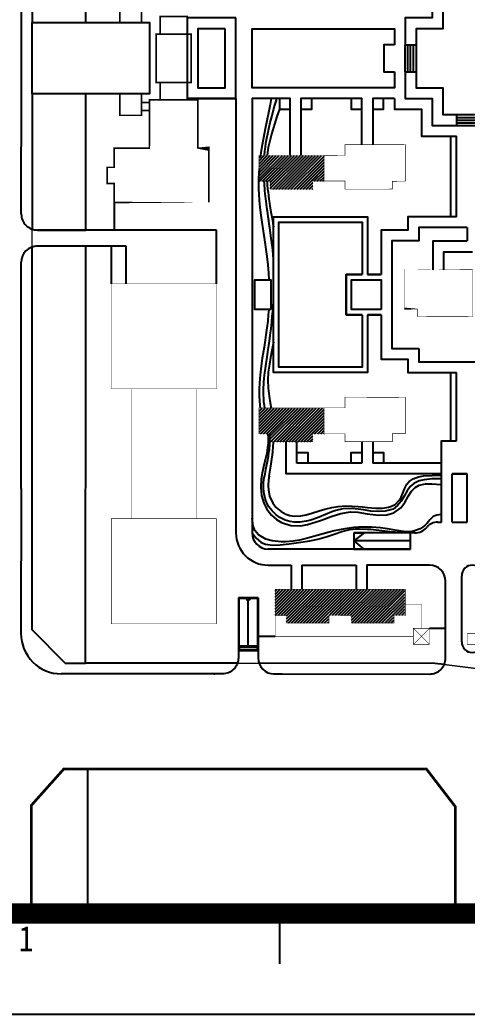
# Model space of a CAD drawing. Extents: x 164940 to 3842273, y 640355 to 1124023.
# Drawn here: x 3540476 to 3543803, y 1078630 to 1086030 of the extents above; entities that cross this region are included whole.
import ezdxf
from ezdxf.enums import TextEntityAlignment as Align

# ---------------------------------------------------------------- set-up
doc = ezdxf.new("R2010")
doc.units = 0
doc.header["$LTSCALE"] = 1000
doc.header["$MEASUREMENT"] = 0
doc.linetypes.add('238400', pattern=[0.8, 0.5, -0.3])
doc.linetypes.add('ACAD_ISO04W100', pattern=[30.5, 24, -3, 0.5, -3])
doc.layers.add('-家具', color=33, linetype='Continuous', lineweight=9)
for name, color, linetype in [('HACTH', 8, 'Continuous'), ('l-123', 7, 'Continuous'), ('ROAD', 4, 'Continuous'), ('T-房间', 7, 'Continuous'), ('TK', 6, 'Continuous'), ('商业建筑', 7, 'Continuous'), ('地裂缝坐标戳', 130, 'Continuous'), ('红线', 1, 'Continuous'), ('道牙', 3, 'Continuous')]:
    doc.layers.add(name, color=color, linetype=linetype)
doc.styles.add('TKZ1', font='SIMHEI.TTF', dxfattribs={"width": 0.7})
pattern_1 = [(45, (3242744.204950543, 1110713.440963314), (-11.22532015133644, 11.22532015133644), [])]

# ---------------------------------------------------------------- blocks, each defined once
blk = doc.blocks.new('图框')
for p, q in [((-134670.9793015235, -504211.2319678301), (-134670.9793015235, -503711.2319678301)), ((-142208.4793015235, -504711.2319678301), (-58108.4793015235, -504711.2319678301))]:
    blk.add_line(p, q)
at = {"const_width": 200}
blk.add_lwpolyline([(-59108.4793015235, -446311.2319678301), (-139708.4793015235, -446311.2319678301), (-139708.4793015235, -503711.2319678301), (-59108.4793015235, -503711.2319678301)], close=True, dxfattribs=at)
at = {"style": 'TKZ1', "width": 0.85}
blk.add_text('1', height=250, dxfattribs=at).set_placement((-137189.7293015235, -503961.2319678301), align=Align.MIDDLE)

msp = doc.modelspace()

# ---------------------------------------------------------------- hatches: boundary and pattern name
at = {"layer": 'HACTH'}
h = msp.add_hatch(dxfattribs=at)
h.set_pattern_fill('ANSI31', color=6, scale=10, style=0)
h.set_pattern_definition(pattern_1)
h.paths.add_polyline_path([(3542254.882879056, 1085020.399202629), (3542254.882879019, 1084828.39920204), (3542338.882879023, 1084828.399202021), (3542338.882879013, 1084770.399202014), (3542654.882879075, 1084770.399202014), (3542654.882879065, 1084828.399202021), (3542738.882878995, 1084828.39920204), (3542738.882879032, 1085020.399202629)])
h = msp.add_hatch(dxfattribs=at)
h.set_pattern_fill('ANSI31', color=6, scale=10, style=0)
h.set_pattern_definition(pattern_1)
h.paths.add_polyline_path([(3542654.882879028, 1082890.399200896), (3542654.882879028, 1082948.399200922), (3542738.882878985, 1082948.399200922), (3542738.882879013, 1083140.399201511), (3542254.882879009, 1083140.399201511), (3542254.882878972, 1082948.399200922), (3542338.882878976, 1082948.399200922), (3542338.882878967, 1082890.399200896)])
h = msp.add_hatch(dxfattribs=at)
h.set_pattern_fill('ANSI31', color=6, scale=10, style=0)
h.set_pattern_definition(pattern_1)
h.paths.add_polyline_path([(3542374.882879065, 1081791.044033466), (3542374.882879028, 1081599.044032896), (3542458.882879032, 1081599.044032878), (3542458.882879023, 1081541.04403287), (3542774.882879084, 1081541.04403287), (3542774.882879075, 1081599.044032878), (3542858.882878995, 1081599.044032878), (3542858.882879023, 1081791.044033466)])
h = msp.add_hatch(dxfattribs=at)
h.set_pattern_fill('ANSI31', color=6, scale=10, style=0)
h.set_pattern_definition(pattern_1)
h.paths.add_polyline_path([(3542858.882879041, 1081791.044033466), (3542858.882879078, 1081599.044032896), (3542942.882878989, 1081599.044032878), (3542942.88287898, 1081541.04403287), (3543258.88287905, 1081541.04403287), (3543258.882879041, 1081599.044032878), (3543342.882879036, 1081599.044032878), (3543342.882878998, 1081791.044033466)])

# ---------------------------------------------------------------- linework, layer by layer
at = {"layer": '-家具'}
msp.add_lwpolyline([(3538634.955071344, 1122377.674542716), (3593020.210726418, 1122377.674542716), (3593020.210726418, 1079378.863604319), (3538634.955071344, 1079378.863604319)], close=True, dxfattribs=at)
at = {"color": 8, "linetype": '238400', "ltscale": 5}
for p, q in [((3540979.085411042, 1080453.283250573), (3540979.085411042, 1079413.526698238)), ((3540977.8465201, 1079413.549414145), (3540560.175857762, 1079415.871232095))]:
    msp.add_line(p, q, dxfattribs=at)
at = {"color": 8, "linetype": 'Continuous', "const_width": 20, "flags": 128}
msp.add_lwpolyline([(3543715.760224419, 1079407.414139284), (3543715.760224419, 1080173.139765298), (3543500.815471526, 1080453.283250573), (3540801.488593858, 1080453.283250573), (3540560.008123139, 1080182.450879513), (3540560.175857762, 1079415.871232095)], dxfattribs=at)
at = {"layer": 'l-123', "ltscale": 6}
msp.add_lwpolyline([(3538663.970834551, 1092141.990740056), (3547747.359212073, 1092141.990740056), (3547747.359212073, 1079385.220913364), (3538663.970834551, 1079385.220913364)], close=True, dxfattribs=at)
at = {"layer": 'ROAD', "color": 8}
for p, q in [((3540487.113664256, 1085585.377874298), (3540490.494346231, 1090028.11938472)), ((3540486.031645754, 1084585.799580066), (3540486.851261616, 1085585.377874298)), ((3542082.883905111, 1085444.442308115), (3542082.885595489, 1084719.294518902)), ((3542082.885595489, 1084719.294518902), (3542082.890969882, 1082413.752024377)), ((3541938.554893354, 1084465.7011847), (3540606.031605409, 1084465.7011847)), ((3541938.554893354, 1084065.7011847), (3541938.554893354, 1084465.7011847)), ((3541265.746376602, 1084345.7011847), (3540605.736355888, 1084345.7011847)), ((3540484.355994737, 1082542.400030921), (3540485.736396233, 1084225.799585654)), ((3543612.882878216, 1082896.890698148), (3543722.885274341, 1082896.890697124)), ((3543612.882878216, 1082656.890699154), (3543612.882878216, 1082656.890698148)), ((3543692.882878216, 1082650.399200803), (3543802.882878216, 1082650.399200803)), ((3543692.882878216, 1082650.399200803), (3543802.882878216, 1082650.399200803)), ((3540484.355994737, 1082542.400030921), (3540483.470535701, 1081462.582771833)), ((3542082.890969882, 1082413.752024377), (3542082.891441476, 1082211.443473919)), ((3543692.882882798, 1082291.444033383), (3543802.882873634, 1082291.444033383)), ((3542322.891441476, 1081971.444033383), (3542492.830884162, 1081971.444033383)), ((3542572.830884162, 1081971.444033383), (3542976.830884138, 1081971.444033346)), ((3542247.679293672, 1081727.778974435), (3542100.879293675, 1081727.778974435)), ((3542100.879293675, 1081727.778974435), (3542100.879293675, 1081335.778974442)), ((3542242.879293676, 1081722.978974449), (3542105.67929367, 1081722.978974449)), ((3542105.67929367, 1081722.978974449), (3542105.67929367, 1081367.778974435)), ((3542174.279293673, 1081367.778974435), (3542174.279293673, 1081722.978974449)), ((3542242.879293676, 1081722.978974449), (3542242.879293676, 1081367.778974435)), ((3542247.679293672, 1081727.778974435), (3542247.679293672, 1081367.778974435)), ((3542247.679293672, 1081367.778974435), (3542100.879293675, 1081367.778974435)), ((3542247.679293672, 1081335.778974442), (3542100.879293675, 1081335.778974442)), ((3542100.879293675, 1081335.778136718), (3542247.679296484, 1081335.778136718)), ((3542241.679293675, 1081361.778974439), (3542106.879293671, 1081361.778974439)), ((3542106.879293671, 1081361.778974439), (3542106.879293671, 1081341.778974439)), ((3542241.679293675, 1081341.778974439), (3542106.879293671, 1081341.778974439)), ((3542241.679293675, 1081361.778974439), (3542241.679293675, 1081341.778974439)), ((3542247.679293672, 1081367.778974435), (3542247.679293672, 1081335.778974442)), ((3542036.766238775, 1081241.602717059), (3542036.767189916, 1081237.466989102))]:
    msp.add_line(p, q, dxfattribs=at)
at = {"layer": 'ROAD', "color": 8, "ltscale": 6}
for p, q in [((3543612.882878216, 1082656.890699154), (3543612.882878216, 1082896.890698148)), ((3543020.891074756, 1082730.399199872), (3542536.882879002, 1082730.399199872)), ((3543612.882878216, 1082730.399200915), (3543100.891074756, 1082730.399199872)), ((3543612.8828783, 1082650.399200896), (3542456.882879002, 1082650.399200896)), ((3543582.882843319, 1082291.444033383), (3543612.882882798, 1082291.444033383)), ((3542959.29504679, 1082211.423401272), (3543037.217786409, 1082211.423401272)), ((3543413.159142829, 1082211.422401051), (3542959.29504679, 1082211.423401272)), ((3543382.882878216, 1082091.444033383), (3542322.891420893, 1082091.444033383)), ((3543762.882878216, 1081401.012791692), (3543762.882878216, 1081891.444033383)), ((3539109.030681666, 1079385.220913364), (3543568.864778806, 1079385.220913364))]:
    msp.add_line(p, q, dxfattribs=at)
at = {"layer": 'ROAD', "color": 8}
msp.add_lwpolyline([(3540970.665440544, 1090239.492764304), (3540820.297085032, 1090231.665951236), (3540570.44667873, 1089968.707940968), (3540567.13893481, 1086009.444739128), (3540967.136107855, 1086009.444739128), (3540970.665440544, 1090239.492764304)], close=True, dxfattribs=at)
at = {"layer": 'ROAD', "color": 8, "ltscale": 6}
for points in [[(3543722.885274341, 1086244.446414037), (3543542.881748252, 1086244.446414037), (3543542.881748252, 1086044.444739147), (3543342.880910806, 1086044.444739147), (3543342.880910806, 1085844.444739147)], [(3543722.885274341, 1086164.446414037), (3543622.881748252, 1086164.446414037), (3543622.881748252, 1085964.444739147), (3543422.880910806, 1085964.444739147), (3543422.880910806, 1085844.444739147)], [(3543262.880910806, 1085644.444739147), (3543262.880910806, 1085524.442308115), (3542202.881850949, 1085524.442308115), (3542202.881850949, 1085964.441988038), (3543262.880910806, 1085964.441988038), (3543262.880910806, 1085844.444739147)], [(3543262.880910806, 1085924.441988038), (3543262.880910806, 1085844.444739147)], [(3543262.880910806, 1085924.441988038), (3543262.880910806, 1085844.444739147)], [(3543262.880910806, 1085844.444739147), (3543182.880910806, 1085844.444739147), (3543182.880910806, 1085644.444739147), (3543262.880910806, 1085644.444739147)], [(3543342.880910806, 1085844.444739147), (3543422.880910806, 1085844.444739147)], [(3543342.880910806, 1085644.444739147), (3543342.880910806, 1085844.444739147)], [(3543362.880910806, 1085644.444739147), (3543362.880910806, 1085844.444739147)], [(3543382.880910806, 1085644.444739147), (3543382.880910806, 1085844.444739147)], [(3543402.880910806, 1085644.444739147), (3543402.880910806, 1085844.444739147)], [(3543422.880910806, 1085844.444739147), (3543422.880910806, 1085644.444739147)], [(3543262.880910806, 1085644.444739147), (3543262.880910806, 1085524.442308115)], [(3543262.880910806, 1085644.444739147), (3543262.880910806, 1085524.442308115)], [(3543342.880910806, 1085644.444739147), (3543342.880910806, 1085444.444739147), (3543542.881748252, 1085444.444739147), (3543542.881748252, 1085244.446414037), (3543722.885274341, 1085244.446414037)], [(3543342.880910806, 1085644.444739147), (3543422.880910806, 1085644.444739147)], [(3543422.880910806, 1085644.444739147), (3543422.880910806, 1085524.444739147), (3543622.881748252, 1085524.444739147), (3543622.881748252, 1085324.446414037), (3543722.885274341, 1085324.446414037)], [(3541877.881910963, 1085444.442308115), (3541719.429903612, 1085444.442308115)], [(3541877.881910963, 1085444.442308115), (3541877.881910963, 1085444.441988038), (3542082.881850949, 1085444.44338275)], [(3542082.881850949, 1085444.44338275), (3541877.881910963, 1085444.442308115)], [(3542486.881886343, 1085020.399202629), (3542486.881886343, 1085444.442308115), (3542202.881850949, 1085444.442308115), (3542202.887006061, 1083762.899723238)], [(3542406.881886343, 1085444.442308115), (3542406.881886343, 1085364.442308115), (3542486.881886343, 1085364.442308115)], [(3543020.881886337, 1085100.399202517), (3543020.881886337, 1085444.442308115), (3542566.881886343, 1085444.442308115), (3542566.881886343, 1085020.399202629)], [(3542566.881886343, 1085364.442308115), (3542646.881886343, 1085364.442308115), (3542646.881886343, 1085444.442308115)], [(3542940.881886337, 1085444.442308115), (3542940.881886337, 1085364.442308115), (3543020.881886337, 1085364.442308115)], [(3543262.880910806, 1085444.442308115), (3543100.881886337, 1085444.442308115), (3543100.881886337, 1085100.399202535)], [(3543100.881886337, 1085364.442308115), (3543180.881886337, 1085364.442308115), (3543180.881886337, 1085444.442308115)], [(3543262.880910806, 1085444.442308115), (3543262.880910806, 1085364.444739147), (3543462.881748252, 1085364.444739147), (3543462.881748252, 1085164.446414037), (3543722.885274341, 1085164.446414037)], [(3543722.885274341, 1085324.446414037), (3543722.885274341, 1085244.446414037)], [(3543722.885274341, 1085324.446414037), (3543962.885274341, 1085324.446414037)], [(3543722.885274341, 1085304.446414037), (3543962.885274341, 1085304.446414037)], [(3543722.885274341, 1085284.446414037), (3543962.885274341, 1085284.446414037)], [(3543722.885274341, 1085264.446414037), (3543962.885274341, 1085264.446414037)], [(3543722.885274341, 1085244.446414037), (3543962.885274341, 1085244.446414037)], [(3543682.885274341, 1084564.399202073), (3543682.885274341, 1085164.446414037)], [(3543722.885274341, 1084564.399202073), (3543722.885274341, 1085164.446414037)], [(3541177.114377584, 1084670.444739143), (3541177.114377584, 1084465.7011847)], [(3543062.884364942, 1083834.399201682), (3543062.884364942, 1083404.39920131), (3542362.882979702, 1083404.39920131), (3542362.882979702, 1084564.399202073), (3543062.884364942, 1084564.399202073), (3543062.884364942, 1084134.399201682)], [(3543722.88527436, 1084564.399202073), (3543362.882876288, 1084564.399202073), (3543362.882876288, 1084464.399201682), (3543162.882875524, 1084464.399201682), (3543162.882875524, 1084134.399201682)], [(3543022.884364942, 1083834.399201682), (3543022.884364942, 1083444.39920131), (3542402.882979702, 1083444.39920131), (3542402.882979702, 1084524.399202073), (3543022.884364942, 1084524.399202073), (3543022.884364942, 1084134.399201682)], [(3543802.882878235, 1084484.399202073), (3543442.882876288, 1084484.399202073), (3543442.882876288, 1084384.399201682), (3543242.882875524, 1084384.399201682), (3543242.882875524, 1083584.399201682), (3543442.882876288, 1083584.399201682)], [(3543442.882876288, 1083584.399201682), (3543442.882876288, 1083484.399202073), (3544242.882876288, 1083484.399202073), (3544242.882876288, 1083584.399201682), (3544442.882875524, 1083584.399201682), (3544442.882875524, 1084384.399201682), (3544242.882876288, 1084384.399201682), (3544242.882876288, 1084484.399202073), (3543882.882878235, 1084484.399202073)], [(3543802.882878235, 1084484.399202073), (3543802.882878207, 1084384.399201682)], [(3543549.788153762, 1084170.399201977), (3543549.788153762, 1084384.399201682), (3543802.882878207, 1084384.399201682)], [(3543629.788153762, 1084170.399201977), (3543629.788153762, 1084304.399201682), (3543842.882878235, 1084304.399201682)], [(3543022.884364942, 1084134.399201682), (3542902.884364942, 1084134.399201682), (3542902.884364942, 1083834.399201682), (3543022.884364942, 1083834.399201682)], [(3543022.884364942, 1083834.399201682), (3542902.884364942, 1083834.399201682), (3542902.884364942, 1084134.399201682), (3543022.884364942, 1084134.399201682)], [(3543162.882875524, 1084134.399201682), (3543062.884364942, 1084134.399201682)], [(3543062.884364942, 1084134.399201682), (3543162.882875524, 1084134.399201682)], [(3543062.884364942, 1083834.399201682), (3543162.882875524, 1083834.399201682)], [(3543162.882875524, 1083834.399201682), (3543062.884364942, 1083834.399201682)], [(3543162.882875524, 1083834.399201682), (3543162.882875524, 1083504.399201682), (3543362.882876288, 1083504.399201682), (3543362.882876288, 1083404.399202073), (3543722.88527436, 1083404.399202073)], [(3542202.887006061, 1083762.899723238), (3542202.891420893, 1082211.443739923)], [(3543682.885274341, 1082896.890697124), (3543682.885274341, 1083404.399202073)], [(3543722.885274341, 1082896.890697124), (3543722.885274341, 1083404.399202073)], [(3543612.8828783, 1082650.399200896), (3542456.882879002, 1082650.399199872), (3542456.882879002, 1082890.399200896)], [(3542536.882879002, 1082730.399199872), (3542536.882879002, 1082890.399200896)], [(3543020.891074756, 1082890.399200896), (3543020.891074756, 1082730.399199872)], [(3543100.891074756, 1082890.399200896), (3543100.891074756, 1082730.399199872)], [(3543612.882882798, 1082291.444032228), (3543612.882875208, 1082896.890698148), (3543722.885274341, 1082896.890697124)], [(3542536.882879002, 1082810.399199872), (3542616.882879002, 1082810.399199872), (3542616.882879002, 1082730.399199872)], [(3542940.891074756, 1082730.399199872), (3542940.891074756, 1082810.399199872), (3543020.891074756, 1082810.399199872)], [(3543100.891074756, 1082810.399199872), (3543180.891074756, 1082810.399199872), (3543180.891074756, 1082730.399199872)], [(3543692.882882798, 1082291.444034072), (3543692.882878216, 1082650.399201492)], [(3543802.882878216, 1082650.399200803), (3543692.882878216, 1082650.399200803)], [(3543802.882873634, 1082291.444034296), (3543802.882878216, 1082650.399201716)], [(3542202.891420893, 1082211.443691904), (3542230.092892138, 1082175.944605189), (3542270.984410359, 1082140.878640505), (3542303.658315487, 1082127.666050455), (3542355.818835137, 1082120.210784132), (3542413.315303069, 1082122.166955637), (3542479.002185505, 1082130.065259597), (3542566.80989724, 1082141.712369787), (3542632.074572885, 1082151.714317928), (3542693.168258382, 1082164.452863651), (3542761.790337455, 1082184.690302684), (3542814.78386803, 1082202.774013782), (3542871.971302511, 1082221.175590994), (3542931.610794285, 1082235.593266095), (3542975.282077188, 1082241.122928409), (3543002.133139217, 1082242.300439382), (3543062.968407445, 1082240.309513154), (3543085.793050895, 1082238.365010096), (3543125.202018501, 1082234.111958964), (3543168.232850501, 1082228.944665434), (3543230.482776411, 1082222.310199736), (3543268.071693512, 1082219.099183901), (3543326.1610645, 1082214.956399555), (3543350.338647518, 1082213.417839481), (3543382.883218167, 1082211.422467771)], [(3542959.293812657, 1082211.423401272), (3542959.293548245, 1082091.443099862), (3543382.884502675, 1082091.444033383)], [(3543037.24360092, 1082211.443271654), (3542959.294650102, 1082151.443099862), (3543034.929579426, 1082091.443266551)], [(3543382.882878151, 1082091.422467771), (3543382.883218167, 1082211.422467771)], [(3543382.884294888, 1082151.444033383), (3542959.294650102, 1082151.443099862)], [(3542492.830884162, 1081971.444033383), (3542492.830884162, 1081791.044033448)], [(3542572.830884162, 1081971.444033383), (3542572.830884162, 1081791.044033448)], [(3542976.830884138, 1081971.444033346), (3542976.830884138, 1081791.044033522)], [(3543523.124040797, 1081501.435554063), (3543642.882878216, 1081501.435554063)], [(3542374.882879028, 1081441.435554063), (3542247.679293672, 1081441.435554063)], [(3542093.934493227, 1081241.385692003), (3540963.285433104, 1081242.053776606)], [(3543632.462521954, 1081231.820043548), (3543563.214791942, 1081240.51751498), (3542254.5751798, 1081241.290771699)]]:
    msp.add_lwpolyline(points, dxfattribs=at)
for points in [[(3542082.879796786, 1086044.443515091), (3541719.429903612, 1086044.442440438), (3541719.429903612, 1085444.442308115), (3542082.879796786, 1085444.44338275)], [(3540566.697043827, 1085479.444739147), (3540567.13893481, 1086009.444739128), (3541439.495040908, 1086010.13919344), (3541439.052296573, 1085480.139193459)], [(3542002.879796786, 1085964.443515091), (3541799.429903612, 1085964.442440438), (3541799.429903612, 1085524.442308115), (3542002.879796786, 1085524.44338275)], [(3542342.882979702, 1083874.399201682), (3542222.878401404, 1083874.399342275), (3542222.878401404, 1084094.399342275), (3542342.882979702, 1084094.399201682)], [(3543162.882875524, 1083874.399201682), (3542942.884364942, 1083874.399201682), (3542942.884364942, 1084094.399201682), (3543162.882875524, 1084094.399201682)], [(3543100.891074756, 1082730.399199872), (3543100.891074756, 1082730.399199872)]]:
    msp.add_lwpolyline(points, close=True, dxfattribs=at)
at = {"layer": 'ROAD', "color": 8}
for points in [[(3540966.693363529, 1085479.444739147), (3540566.697043827, 1085479.444739147), (3540565.857601896, 1084472.62576986, 0.08555163721047167), (3540606.031605409, 1084465.7011847), (3540965.846515963, 1084465.7011847)], [(3540965.325562324, 1083842.078456263), (3540965.746271959, 1084345.7011847), (3540605.736355888, 1084345.7011847, 0.08514263798293814), (3540565.746058546, 1084338.84169964), (3540563.485600775, 1081492.321799918), (3540813.288929932, 1081242.171472515), (3540963.285433104, 1081242.053776606)]]:
    msp.add_lwpolyline(points, format="xyb", close=True, dxfattribs=at)
for points in [[(3540565.746058546, 1084338.84169964), (3540563.485600775, 1081492.321799918), (3540813.288929932, 1081242.171472515), (3540963.285433104, 1081242.053776606), (3540965.325562324, 1083842.078456263), (3540965.746271959, 1084345.7011847)], [(3541157.163677266, 1084065.7011847), (3541157.163677266, 1084345.7011847)], [(3541265.512473959, 1084065.7011847), (3541265.746376602, 1084345.7011847)], [(3542160.848863604, 1081710.235465726), (3542174.279293673, 1081722.978974449), (3542188.238141084, 1081710.457972864)]]:
    msp.add_lwpolyline(points, dxfattribs=at)
for points in [[(3542247.679293672, 1081367.778974435), (3542247.679293672, 1081281.38390608, 0.4140374111833796), (3542367.60711905, 1081161.38392778), (3543522.810703594, 1081160.731226316, 0.4143897355065312), (3543642.882878216, 1081280.731204616), (3543642.882878216, 1081851.464301365, 0.4142135623730997), (3543522.882878216, 1081971.464301365), (3543056.830884138, 1081971.464301365), (3543056.830884138, 1081791.044033541)], [(3542100.879293675, 1081417.062725777), (3542100.879293675, 1081281.616548988, -0.4143897355065723), (3541980.807119053, 1081161.616570687), (3540783.28999828, 1081162.336823715)]]:
    msp.add_lwpolyline(points, format="xyb", dxfattribs=at)
for centre, radius, start, end in [((3540606.031605409, 1084585.7011847), 120, 179.9530424442, 270), ((3540605.736355888, 1084225.7011847), 120, 90, 179.9530424442), ((3542322.891441476, 1082211.444033383), 240, 180.0001600825587, 270), ((3542322.891420893, 1082211.444033383), 120, 180.0001600825587, 270), ((3540783.470434839, 1081462.336769457), 299.999999999994, 179.9530424442, 269.9655288869531)]:
    msp.add_arc(centre, radius, start, end, dxfattribs=at)
at = {"layer": 'ROAD', "color": 8, "ltscale": 6}
for centre, radius, start, end in [((3543582.882878216, 1082191.444033383), 100, 90, 140.4860949000496), ((3543413.159407288, 1082331.422401051), 120, 269.9998665978678, 320.4860949000496), ((3543842.882878216, 1081891.444033383), 80.00000000001863, 0, 180), ((3543842.882878216, 1081401.012791692), 80.00000000001863, 180, 0)]:
    msp.add_arc(centre, radius, start, end, dxfattribs=at)
at = {"layer": 'T-房间', "ltscale": 6, "const_width": 4}
for points in [[(3542738.882879032, 1085020.399202629), (3542894.882879009, 1085020.399202591), (3542894.882879009, 1085100.399202535), (3543246.882879021, 1085100.399202591), (3543342.882878989, 1085100.399202573), (3543342.882879036, 1084828.39920204), (3543246.882879039, 1084828.399202003), (3543246.882879039, 1084770.399202032), (3542894.882878991, 1084770.399202014), (3542894.882879, 1084828.399202003), (3542738.882878995, 1084828.399202021)], [(3542738.882879032, 1085020.399202629), (3542254.882879056, 1085020.399202629), (3542254.882879019, 1084828.39920204), (3542338.882879023, 1084828.399202021), (3542338.882879013, 1084770.399202014), (3542654.882879075, 1084770.399202014), (3542654.882879065, 1084828.399202021), (3542738.88287906, 1084828.39920204)], [(3543842.882878151, 1084170.399202014), (3543842.882878151, 1084170.399202014), (3543336.693429345, 1084170.399201939), (3543336.693429336, 1083878.399201407), (3543432.693429332, 1083878.399201388), (3543432.693429342, 1083820.399201418), (3543842.882878225, 1083820.399201455), (3543842.882878244, 1083878.399201463)], [(3541157.163677266, 1084065.7011847), (3541157.163677266, 1083283.390076122), (3541938.554893354, 1083283.390076122), (3541938.554893354, 1084065.7011847)], [(3541306.496506197, 1083283.390076122), (3541787.354268277, 1083283.390076122), (3541787.354268277, 1082317.160213048), (3541306.496506197, 1082317.160213048)], [(3542738.882879013, 1083140.39920153), (3542894.882878991, 1083140.399201511), (3542894.882879, 1083220.399201436), (3543246.882879002, 1083220.399201492), (3543342.88287898, 1083220.399201474), (3543342.882879017, 1082948.399200941), (3543246.882879021, 1082948.399200922), (3543246.88287903, 1082890.399200952), (3542894.882878982, 1082890.399200915), (3542894.882878982, 1082948.399200922), (3542738.882878985, 1082948.399200922)], [(3542738.882878985, 1083140.399201511), (3542254.882879009, 1083140.399201511), (3542254.882878972, 1082948.399200922), (3542338.882878976, 1082948.399200922), (3542338.882878967, 1082890.399200896), (3542654.882879028, 1082890.399200896), (3542654.882879028, 1082948.399200922), (3542738.882879023, 1082948.399200922)], [(3541155.56573463, 1081534.468893053), (3541936.881801639, 1081534.468893053), (3541936.881801639, 1082317.160213048), (3541155.56573463, 1082317.160213048)], [(3542858.882879041, 1081791.044033466), (3542374.882879065, 1081791.044033466), (3542374.882879028, 1081599.044032896), (3542458.882879032, 1081599.044032878), (3542458.882879023, 1081541.04403287), (3542774.882879084, 1081541.04403287), (3542774.882879075, 1081599.044032878), (3542858.882879078, 1081599.044032878)], [(3543342.882878998, 1081791.044033466), (3542858.882879023, 1081791.044033466), (3542858.882878995, 1081599.044032896), (3542942.882878989, 1081599.044032878), (3542942.88287898, 1081541.04403287), (3543258.88287905, 1081541.04403287), (3543258.882879041, 1081599.044032878), (3543342.882879036, 1081599.044032878)], [(3543403.124040797, 1081381.435554063), (3543523.124040797, 1081381.435554063), (3543523.124040797, 1081501.435554063), (3543403.124040797, 1081501.435554063)], [(3543803.68424483, 1081381.435554063), (3543883.68424483, 1081381.435554063), (3543883.68424483, 1081461.435554063), (3543803.68424483, 1081461.435554063)]]:
    msp.add_lwpolyline(points, close=True, dxfattribs=at)
for points in [[(3543342.882879026, 1081681.435554045), (3543463.124040797, 1081681.435554063), (3543463.124040797, 1081501.435554063)], [(3542374.882879028, 1081599.044032896), (3542374.882879028, 1081441.435554063)], [(3543403.124040797, 1081501.435554063), (3543523.124040797, 1081381.435554063)], [(3543523.124040797, 1081501.435554063), (3543403.124040797, 1081381.435554063)], [(3542374.882879028, 1081441.435554063), (3543403.124040797, 1081441.435554063)]]:
    msp.add_lwpolyline(points, dxfattribs=at)
at = {"layer": '商业建筑', "const_width": 12}
for points in [[(3541219.42990363, 1086169.444739128), (3541379.429903621, 1086169.444739147), (3541379.429903621, 1086009.444739147), (3541219.42990363, 1086009.444739128)], [(3541719.429903612, 1086054.444739128), (3541519.429903612, 1086054.444739128), (3541519.429903612, 1085924.444739147), (3541719.429903612, 1085924.444739147)], [(3541749.429903612, 1085924.444739147), (3541489.429903621, 1085924.444739147), (3541489.429903621, 1085744.444739147), (3541489.429903621, 1085564.444739147), (3541749.429903612, 1085564.444739147), (3541749.429903621, 1085744.444739147)], [(3541719.429903612, 1085564.444739147), (3541519.429903612, 1085564.444739147), (3541519.429903612, 1085434.444739147), (3541719.429903612, 1085434.444739147)], [(3541219.42990363, 1085319.444739147), (3541379.429903621, 1085319.444739128), (3541379.429903621, 1085479.444739147), (3541219.42990363, 1085479.444739147)], [(3541439.429903621, 1085434.444739147), (3541799.429903612, 1085434.444739147), (3541799.429903639, 1085074.444739165), (3541881.429903604, 1085074.444739147), (3541881.429903595, 1084670.444739124), (3541177.114377584, 1084670.444739143), (3541177.114377584, 1084812.444739135), (3541125.993281411, 1084812.437500542), (3541125.993281411, 1084932.437500542), (3541177.114377584, 1084932.444739135), (3541177.114377584, 1085074.444739147), (3541438.900637565, 1085074.444739147)]]:
    msp.add_lwpolyline(points, close=True, dxfattribs=at)
for points in [[(3541379.429903621, 1085414.444739147), (3541439.429903621, 1085414.444739147)], [(3541379.429903621, 1085354.444739147), (3541439.429903621, 1085354.444739147)]]:
    msp.add_lwpolyline(points, dxfattribs=at)
at = {"layer": '地裂缝坐标戳', "color": 8, "ltscale": 6}
for points in [[(3542345.939204706, 1085444.442308115), (3542336.769224893, 1085399.168517886), (3542324.68672655, 1085338.718246853), (3542312.581747653, 1085277.489301654), (3542300.975320287, 1085218.435217085), (3542288.266618619, 1085153.110563959), (3542276.304779541, 1085087.680455911), (3542268.454811828, 1085039.501421078), (3542265.647119399, 1085020.399202629)], [(3542295.059598567, 1085020.399202629), (3542298.348834248, 1085052.662833052), (3542302.128765307, 1085082.351312021), (3542306.637947405, 1085112.394876814), (3542312.858413238, 1085148.304229675), (3542319.271186054, 1085181.165529265), (3542330.263296574, 1085231.501308175), (3542338.455793526, 1085265.828428286), (3542351.911274031, 1085318.504615872), (3542362.862726063, 1085359.15979104), (3542372.958308695, 1085395.541462841), (3542378.836323865, 1085416.411786115), (3542386.791791854, 1085444.442308115)], [(3542406.881886343, 1085364.442308693), (3542388.137645669, 1085310.918302069), (3542369.504229896, 1085254.927850401), (3542347.043129582, 1085179.58018422), (3542334.61379873, 1085130.442757102), (3542324.011176437, 1085079.340954664), (3542318.014711862, 1085042.220192327), (3542315.22533256, 1085020.399202629)], [(3542254.882879037, 1084923.13746482), (3542251.39825459, 1084849.637353288), (3542251.271963244, 1084797.528266067), (3542252.019668067, 1084767.517365979), (3542253.52624739, 1084734.015409759), (3542256.955367181, 1084684.725184272), (3542261.588551452, 1084635.991311966), (3542266.498569561, 1084593.191052134), (3542273.116785329, 1084542.437577731), (3542285.46388931, 1084457.279259393), (3542295.157808609, 1084393.007154594), (3542312.536444901, 1084269.440974759), (3542319.780955374, 1084206.300960405), (3542325.136530664, 1084145.321704707), (3542328.241076529, 1084094.399218837)], [(3542362.882979702, 1084245.625315829), (3542356.506577073, 1084317.231431323), (3542350.463725807, 1084370.167615897), (3542343.837582091, 1084421.36064831), (3542340.558054591, 1084445.217511503), (3542335.304917157, 1084482.245430144), (3542331.462547773, 1084508.791075981), (3542327.546085868, 1084535.677847358), (3542323.484220844, 1084563.647856003), (3542319.918819875, 1084588.496435432), (3542317.459574066, 1084605.917158423), (3542313.701018061, 1084633.204058705), (3542310.127761349, 1084660.20114567), (3542307.690255245, 1084679.440312421), (3542305.537344882, 1084697.172102517), (3542303.043222031, 1084718.851111716), (3542301.198668232, 1084735.91699967), (3542298.792544076, 1084760.014652776), (3542297.267725769, 1084776.78924797), (3542295.84655967, 1084793.947800657), (3542294.480079481, 1084812.485812156), (3542293.456437983, 1084828.39920204)], [(3542313.411904475, 1084828.399202021), (3542314.44419294, 1084815.574409793), (3542315.756164914, 1084800.900182685), (3542318.545158733, 1084773.529692626), (3542321.632443093, 1084746.942298336), (3542324.677698672, 1084723.090362473), (3542328.349972548, 1084696.472406907), (3542332.818284821, 1084666.301870475), (3542335.876184696, 1084646.672360989), (3542343.807338191, 1084598.340886085), (3542347.459900131, 1084576.929349637), (3542353.860293817, 1084540.133565831), (3542358.406288115, 1084514.272849465), (3542362.882979702, 1084488.80401248)], [(3542297.278429693, 1083140.399201511), (3542294.697422063, 1083158.805333561), (3542291.808059853, 1083184.968646223), (3542289.772952259, 1083213.432459234), (3542288.908520196, 1083236.442513744), (3542288.965790126, 1083279.521942566), (3542291.477170059, 1083330.919127426), (3542294.277947884, 1083364.329438059), (3542298.515922291, 1083403.727504926), (3542302.562687401, 1083435.904241501), (3542307.629915135, 1083472.562759517), (3542311.829058979, 1083501.367050613), (3542317.629486987, 1083540.332899316), (3542322.843392095, 1083575.732506494), (3542327.244344776, 1083606.401701363), (3542331.810642932, 1083639.211407824), (3542337.518866215, 1083682.07048932), (3542343.952868305, 1083733.771453592), (3542349.40609883, 1083781.708661912), (3542353.779996805, 1083824.295438303), (3542357.108003352, 1083860.447930022), (3542359.901690869, 1083894.635785575), (3542362.882979702, 1083937.543745729)], [(3542326.79422486, 1083874.399220532), (3542323.723715734, 1083833.436578697), (3542319.147704508, 1083787.031254301), (3542313.105503613, 1083737.041480074), (3542305.940844364, 1083685.361706352), (3542300.096084181, 1083646.269431746), (3542291.861270372, 1083593.245302773), (3542279.29549606, 1083511.934883742), (3542270.839201504, 1083452.9055663), (3542262.778838905, 1083387.73068169), (3542257.372973938, 1083328.486841748), (3542255.064045586, 1083281.559401749), (3542255.147349214, 1083232.065982184), (3542257.300826995, 1083194.94473148), (3542261.100017516, 1083161.234043798), (3542264.441959079, 1083140.399201511)], [(3542362.882979702, 1083631.363374832), (3542350.486727314, 1083569.120604432), (3542340.067898626, 1083515.870208869), (3542331.571831716, 1083466.752282417), (3542323.871142151, 1083406.642364206), (3542320.558242653, 1083347.070871255), (3542322.701686792, 1083288.332760407), (3542329.329411354, 1083229.989188144), (3542337.197339986, 1083179.675793926), (3542343.902119178, 1083140.399201511)], [(3542319.772426816, 1082948.399200922), (3542322.698482065, 1082916.62263343), (3542322.249582665, 1082880.457099544), (3542318.951231543, 1082846.700011695), (3542312.174111702, 1082805.548914185), (3542301.210740576, 1082754.585037956), (3542289.277188689, 1082703.349769542), (3542281.537307262, 1082667.889662737), (3542271.743541438, 1082610.354528985), (3542267.664205128, 1082549.854007418), (3542272.977729527, 1082488.677536546), (3542289.839465939, 1082431.95892535), (3542313.015855312, 1082388.637658487), (3542348.378302608, 1082344.062567911), (3542385.583259271, 1082311.070724147), (3542422.114432653, 1082288.084349724), (3542491.400282796, 1082265.493128149), (3542566.281036962, 1082265.113707034), (3542616.168192778, 1082274.183090142), (3542673.319412222, 1082290.47880126), (3542720.569417816, 1082306.814825906), (3542791.1208698, 1082332.642825952), (3542862.677551707, 1082355.848956218), (3542934.939138325, 1082368.027968126), (3542990.356053071, 1082365.516092664), (3543060.247451043, 1082353.794028851), (3543100.718226101, 1082347.840519453), (3543146.876569422, 1082343.540002907), (3543205.114449378, 1082346.393067947), (3543257.614579018, 1082361.873057502), (3543310.07717159, 1082398.193027655), (3543339.512622435, 1082437.648939508), (3543367.807038952, 1082487.58359162), (3543389.911139043, 1082522.479646205), (3543416.28226383, 1082549.788821878), (3543446.243793363, 1082565.71985049), (3543492.265270319, 1082575.483970231), (3543539.917608606, 1082576.659175417), (3543576.368933324, 1082574.591555464), (3543612.882878216, 1082571.444034389)], [(3542330.001569273, 1082948.399200922), (3542332.260301322, 1082922.623006179), (3542333.153601535, 1082904.410479719), (3542333.272499548, 1082878.619594666), (3542332.543677337, 1082861.507133393), (3542330.951383304, 1082841.665242201), (3542329.313146187, 1082826.890698726), (3542326.497330809, 1082806.374594698), (3542322.775732823, 1082783.613140451), (3542316.662880717, 1082750.962515733), (3542310.242579499, 1082719.151986594), (3542302.87439193, 1082682.572868502), (3542294.391100867, 1082634.890698137)], [(3542330.07831938, 1082634.890698137), (3542336.921353754, 1082678.554627577), (3542341.80110074, 1082708.522485661), (3542349.742688661, 1082761.10535601), (3542354.016342334, 1082793.188046961), (3542356.656533362, 1082815.493854823), (3542360.019332258, 1082849.058000761), (3542362.974149691, 1082890.399200896)], [(3542519.42548606, 1082335.558993107), (3542566.235027373, 1082337.853293716), (3542605.529284751, 1082345.428295674), (3542648.596340673, 1082357.48539172), (3542703.415510109, 1082375.36456568), (3542744.659402356, 1082388.466863445), (3542795.767098222, 1082401.561087126), (3542843.454916667, 1082408.88511624), (3542900.743772326, 1082412.088311555), (3542947.853817888, 1082411.112207396), (3542991.799262291, 1082408.046366385), (3543025.787194906, 1082404.690939149), (3543061.489380918, 1082400.622609405), (3543092.48212716, 1082397.277047428), (3543122.947273342, 1082394.95481409), (3543173.351852786, 1082394.890005419), (3543218.317979103, 1082402.476021125), (3543241.595453046, 1082410.686905681), (3543266.494157998, 1082424.059019665), (3543298.122269031, 1082454.063669442), (3543311.485969, 1082476.49913106), (3543325.092104593, 1082508.2286375), (3543339.121575918, 1082544.210105667), (3543354.324535294, 1082573.549535795), (3543371.075110281, 1082593.431458863), (3543401.719760833, 1082614.523470158), (3543442.333180144, 1082629.050007163), (3543479.496878007, 1082635.73527878), (3543543.915891483, 1082639.871728475), (3543575.086728329, 1082640.102129205), (3543612.88287843, 1082640.102129689)], [(3543612.882878216, 1082612.691170758), (3543583.926519606, 1082613.039234447), (3543543.80726688, 1082612.671892623), (3543483.623461979, 1082607.31739357), (3543446.032190746, 1082598.176385219), (3543405.864426982, 1082578.65773484), (3543380.361777902, 1082556.330578717), (3543356.262823831, 1082524.207241701), (3543333.398026129, 1082485.737442652), (3543311.515109617, 1082448.679885788), (3543286.121688629, 1082414.549455548), (3543251.579284243, 1082387.593358679), (3543193.833644571, 1082372.044690213), (3543146.091557503, 1082370.546822398), (3543087.635483326, 1082374.05603703), (3543031.619193884, 1082383.053730445), (3542991.945179751, 1082388.219860437), (3542944.418065347, 1082391.862555052), (3542877.389585827, 1082389.450924004), (3542826.413570879, 1082378.805917742), (3542795.500614712, 1082368.162296711), (3542748.502782121, 1082348.388678207), (3542689.677147534, 1082323.245993497), (3542640.247720912, 1082306.528913582), (3542604.997952333, 1082298.076791334), (3542560.312614603, 1082291.981711144), (3542516.541620348, 1082291.82202028), (3542483.699538749, 1082296.259230523), (3542448.957320688, 1082306.241950578), (3542410.484995818, 1082325.369642003), (3542383.293638438, 1082344.95906513), (3542351.728337495, 1082375.684599596), (3542328.670536684, 1082406.057944129), (3542312.766239181, 1082433.94675007), (3542299.579796143, 1082466.882198638), (3542289.371527214, 1082515.463993064), (3542287.344345557, 1082546.656586824), (3542287.904516071, 1082575.589277501), (3542290.979736293, 1082610.214038378), (3542294.391100867, 1082634.890698137)], [(3542330.07831938, 1082634.890698137), (3542326.361344479, 1082605.228966641), (3542323.622706648, 1082562.497134896), (3542324.544419482, 1082531.538669447), (3542332.715849871, 1082485.307159404), (3542357.530725295, 1082432.004505227), (3542383.493314063, 1082400.072447712), (3542418.63567959, 1082370.46385696), (3542455.342215834, 1082350.134667939), (3542483.730099689, 1082340.647973361), (3542519.42548606, 1082335.558993107)], [(3543612.882882081, 1082347.624164241), (3543577.942664133, 1082344.431460908), (3543551.356804486, 1082333.703727982), (3543526.203358289, 1082307.947554103), (3543506.878015533, 1082284.521578474), (3543485.826202374, 1082264.575816112), (3543453.69733428, 1082242.917491904), (3543419.228283618, 1082228.385461288), (3543395.238407817, 1082222.795979659), (3543352.650118986, 1082220.453046205), (3543312.488908892, 1082224.220471083), (3543267.280904543, 1082231.845443303), (3543210.352872418, 1082241.50612451), (3543158.834062008, 1082248.306300341), (3543092.815602966, 1082253.797695375), (3543047.970406668, 1082255.169964152), (3542994.097593496, 1082253.976098037), (3542960.496844681, 1082251.519961505), (3542893.275149655, 1082242.720088678), (3542812.906229621, 1082226.53965134), (3542775.992769305, 1082217.48454051), (3542687.535678962, 1082192.931884246), (3542615.147072705, 1082172.178569342), (3542556.458214311, 1082157.756054698), (3542509.421559557, 1082149.262173566), (3542451.687397132, 1082144.073784704), (3542419.4355109, 1082144.21399053), (3542353.529552346, 1082152.363408598), (3542306.356898308, 1082165.874678603), (3542249.934566984, 1082197.979456613), (3542224.633939829, 1082229.401492699), (3542212.000566436, 1082264.044091458), (3542202.891109906, 1082320.731503124)]]:
    msp.add_lwpolyline(points, dxfattribs=at)
at = {"layer": '红线', "color": 8, "linetype": 'ACAD_ISO04W100', "const_width": 10}
msp.add_lwpolyline([(3546715.327685963, 1087171.787482517), (3546715.335341491, 1090302.34599307), (3546465.336645622, 1090553.166133909), (3545165.537097123, 1090557.425048555), (3544385.970700527, 1090516.943570281), (3543592.2271035, 1090375.593665911), (3540970.668955719, 1090239.492947272), (3540820.297085032, 1090231.665951236), (3540570.44667873, 1089968.707940968), (3540568.23421745, 1087320.737042202), (3540568.106678346, 1087170.147482248), (3540565.332024949, 1083842.253595459), (3540563.485600775, 1081492.321799918), (3540813.288929932, 1081242.171472515), (3540963.286743121, 1081242.086510582), (3543563.214791942, 1081240.51751498), (3544363.147300411, 1081140.046493838), (3546465.327644957, 1081138.786493632), (3546715.335341491, 1081388.622916898), (3546715.327685963, 1083978.046959041)], close=True, dxfattribs=at)
at = {"layer": '道牙', "color": 8, "ltscale": 100}
for p, q in [((3541917.954218931, 1081161.65437389), (3541925.734644582, 1081161.64969433)), ((3542361.399343362, 1081161.387661471), (3542426.783812301, 1081161.348335648))]:
    msp.add_line(p, q, dxfattribs=at)

# ---------------------------------------------------------------- block references
at = {"layer": 'TK', "xscale": 0.7491082046180964, "yscale": 0.749108204501681, "zscale": 0.7491082045191116}
msp.add_blockref('图框', (3643291.723170833, 1456713.08017107), dxfattribs=at)

doc.saveas('drawing.dxf')
